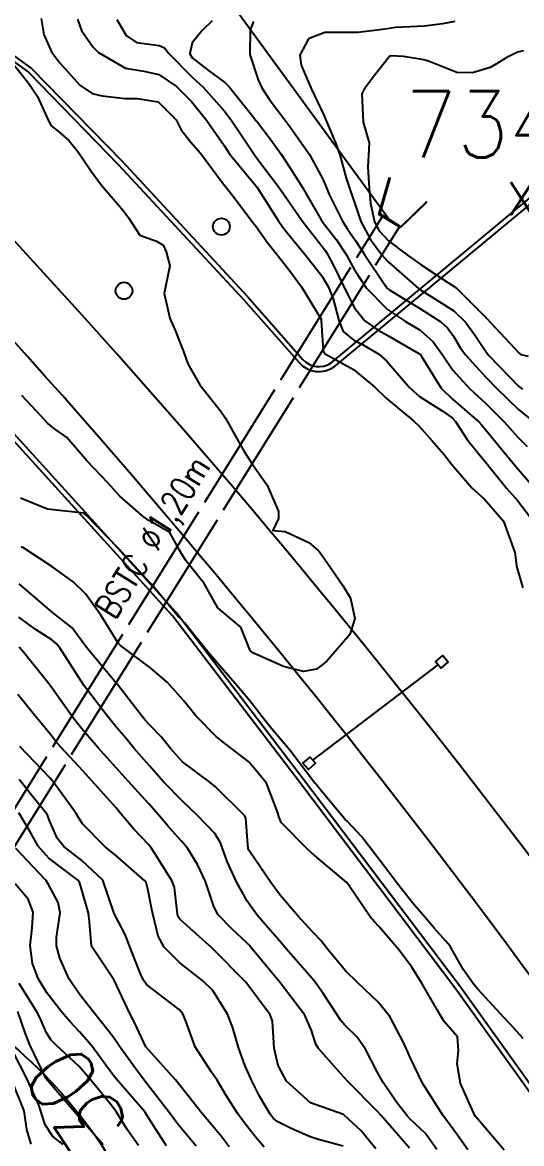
# Model space of a CAD drawing. Header units: metres. Extents: x 318500 to 325275, y 7408834 to 7428799.
# Drawn here: x 320181.7 to 320211.8, y 7410750.4 to 7410818.1 of the extents above; entities that cross this region are included whole.
import ezdxf
from ezdxf.enums import TextEntityAlignment as Align

# ---------------------------------------------------------------- set-up
doc = ezdxf.new("R2010")
doc.units = ezdxf.units.M
doc.header["$MEASUREMENT"] = 0
doc.linetypes.add('CONTINUO', pattern=[0])
doc.linetypes.add('TRACEJADO', pattern=[8.7, 8, -0.7])
for name, color, linetype in [('ALA', 45, 'Continuous'), ('BUEIRO', 151, 'Continuous'), ('Canaleta de Drenagem', 151, 'Continuous'), ('Cotas', 45, 'Continuous'), ('Curvas de Nivel 1m', 11, 'Continuous'), ('Curvas de Nivel 5m', 15, 'Continuous'), ('Hidrografia', 140, 'Continuous'), ('Linha Férrea', 20, 'Continuous'), ('Pontos Cotados', 45, 'Continuous'), ('Postes', 20, 'Continuous'), ('Pórticos', 45, 'Continuous'), ('TEXTO', 45, 'Continuous')]:
    doc.layers.add(name, color=color, linetype=linetype)
doc.styles.add('ROMANS', font='romans', dxfattribs={"height": 0.2})
doc.styles.add('Style-STANDARD', font='STANDARD.shx')

# ---------------------------------------------------------------- blocks, each defined once
blk = doc.blocks.new('ELVTXT_87')
at = {"layer": 'Pontos Cotados', "linetype": 'Continuous', "style": 'Style-STANDARD'}
for s, height, p in [('734.0', 4, (0, 4)), ('x', 3, (0, 0))]:
    blk.add_text(s, height=height, dxfattribs=at).set_placement(p, align=Align.MIDDLE_CENTER)

msp = doc.modelspace()

# ---------------------------------------------------------------- linework, layer by layer
at = {"layer": 'ALA', "linetype": 'CONTINUO'}
for points in [[(320203.219, 7410806.545, 736.171), (320203.871, 7410808.768, 735.286)], [(320203.871, 7410808.768, 735.286), (320203.881, 7410808.705, 734.748), (320203.277, 7410806.591, 734.568)], [(320204.524, 7410805.749, 736.133), (320206.089, 7410807.269, 735.238)], [(320206.089, 7410807.269, 735.238), (320206.1, 7410807.305, 734.676), (320204.539, 7410805.792, 734.535)]]:
    msp.add_polyline3d(points, dxfattribs=at)
at = {"layer": 'BUEIRO', "linetype": 'TRACEJADO', "flags": 128}
for points in [[(320178.96, 7410766.982), (320203.435, 7410806.413)], [(320180.083, 7410766.516), (320204.46, 7410805.788)]]:
    msp.add_lwpolyline(points, dxfattribs=at)
at = {"layer": 'BUEIRO', "linetype": 'CONTINUO'}
for points in [[(320204.524, 7410805.749, 736.133), (320204.539, 7410805.792, 734.535), (320203.277, 7410806.591, 734.568), (320203.219, 7410806.545, 736.171)], [(320204.524, 7410805.749, 736.133), (320203.219, 7410806.545, 736.171)]]:
    msp.add_polyline3d(points, dxfattribs=at)
at = {"layer": 'Canaleta de Drenagem'}
for points in [[(320051.471, 7410943.227), (320053.167, 7410941.291), (320066.052, 7410926.459), (320080.409, 7410911.834), (320090.699, 7410901.694), (320109.066, 7410883.1), (320132.552, 7410859.148), (320142.208, 7410849.753, 0.059614), (320145.672, 7410847.106, -0.096877), (320147.919, 7410845.109), (320151.581, 7410841.142), (320162.317, 7410829.128), (320165.487, 7410825.806, 0.130609), (320166.723, 7410825.049, -0.093398), (320172.771, 7410821.934), (320174.042, 7410820.959), (320182.063, 7410815.136), (320187.493, 7410809.565), (320195.079, 7410801.384), (320198.405, 7410797.587, 0.385824), (320200.526, 7410797.342), (320216.392, 7410810.511)], [(320051.696, 7410943.425), (320053.393, 7410941.489), (320066.272, 7410926.663), (320080.621, 7410912.046), (320090.911, 7410901.907), (320109.28, 7410883.31), (320132.763, 7410859.36), (320142.417, 7410849.968, 0.059614), (320145.824, 7410847.365, -0.096433), (320148.149, 7410845.302), (320151.803, 7410841.344), (320162.538, 7410829.332), (320165.704, 7410826.013, 0.130609), (320166.809, 7410825.337, -0.093382), (320172.954, 7410822.171), (320174.221, 7410821.199), (320182.26, 7410815.364), (320187.71, 7410809.771), (320195.302, 7410801.585), (320198.63, 7410797.784, 0.383565), (320200.343, 7410797.58), (320216.2, 7410810.742)], [(320234.279, 7410717.589), (320234.538, 7410718.17, 0.190757), (320234.58, 7410719.184), (320232.571, 7410722.911), (320230.497, 7410726.643), (320225.814, 7410734.398), (320220.687, 7410741.912), (320214.818, 7410750.03), (320207.859, 7410759.732), (320198.444, 7410772.207), (320190.764, 7410782.293), (320176.994, 7410797.454)], [(320234.553, 7410717.467), (320234.812, 7410718.048, 0.194627), (320234.855, 7410719.306), (320232.834, 7410723.055), (320230.757, 7410726.794), (320226.066, 7410734.56), (320220.932, 7410742.085), (320215.061, 7410750.205), (320208.101, 7410759.91), (320198.683, 7410772.389), (320190.995, 7410782.485), (320177.216, 7410797.655)]]:
    msp.add_lwpolyline(points, format="xyb", dxfattribs=at)
at = {"layer": 'Curvas de Nivel 1m', "flags": 128}
for points, elevation in [([(320182.835, 7410818.377), (320182.994, 7410817.408), (320183.466, 7410816.367), (320183.94, 7410815.726), (320185.18, 7410814.341), (320185.913, 7410813.852), (320186.525, 7410813.709), (320187.909, 7410813.546), (320188.654, 7410813.554), (320189.906, 7410813.346), (320190.991, 7410812.263), (320191.282, 7410811.657), (320191.877, 7410810.907), (320192.447, 7410810.244), (320193.842, 7410808.375), (320193.955, 7410808.228), (320194.491, 7410807.559), (320195.499, 7410806.205), (320195.636, 7410806.03), (320195.806, 7410805.818), (320196.481, 7410804.874), (320197.014, 7410804.182), (320197.776, 7410803.24), (320198.558, 7410802.162), (320199.731, 7410800.203), (320199.742, 7410800.15), (320199.861, 7410798.297), (320199.941, 7410798.147), (320201.696, 7410797.162), (320202.981, 7410796.1), (320203.67, 7410795.444), (320205.304, 7410794.073), (320205.647, 7410793.745), (320206.436, 7410792.856), (320207.144, 7410792.047), (320207.621, 7410791.435), (320208.827, 7410790.022), (320209.59, 7410789.34), (320210.744, 7410787.998), (320211.433, 7410786.11), (320211.45, 7410785.991), (320211.54, 7410785.293), (320211.919, 7410783.984)], 742), ([(320185.03, 7410818.344), (320185.274, 7410817.651), (320185.953, 7410816.659), (320186.291, 7410816.327), (320187.936, 7410815.368), (320189.027, 7410815.2), (320189.931, 7410814.995), (320191.011, 7410814.264), (320191.907, 7410813.364), (320192.82, 7410812.241), (320193.875, 7410810.702), (320194.059, 7410810.415), (320194.195, 7410810.225), (320195.841, 7410808.235), (320195.865, 7410808.2), (320195.926, 7410808.111), (320197.139, 7410806.18), (320197.413, 7410805.782), (320197.801, 7410805.295), (320198.74, 7410804.16), (320199.77, 7410802.834), (320200.173, 7410802.144), (320200.456, 7410801.433), (320200.797, 7410800.134), (320201.058, 7410799.465), (320201.718, 7410798.943), (320202.265, 7410798.662), (320203.217, 7410798.097), (320203.704, 7410797.678), (320205.067, 7410796.076), (320205.672, 7410795.547), (320207.036, 7410794.673), (320207.653, 7410794.256), (320207.856, 7410794.037), (320208.546, 7410792.933), (320209.288, 7410792.015), (320209.624, 7410791.629), (320210.936, 7410789.997), (320211.589, 7410789.26), (320212.581, 7410787.975)], 741), ([(320193.163, 7410818.238), (320192.549, 7410817.659), (320191.956, 7410816.899), (320191.804, 7410816.252), (320191.946, 7410816.011), (320192.93, 7410815.245), (320193.924, 7410814.511), (320194.199, 7410814.226), (320195.486, 7410812.616), (320195.824, 7410812.201), (320195.854, 7410812.165), (320195.889, 7410812.11), (320196.714, 7410811.023), (320197.325, 7410810.178), (320197.858, 7410809.385), (320198.613, 7410808.162), (320199.738, 7410806.224), (320199.787, 7410806.15), (320199.81, 7410806.116), (320200.662, 7410805), (320201.246, 7410804.128), (320201.776, 7410803.162), (320202.458, 7410802.11), (320203.741, 7410800.803), (320204.829, 7410800.079), (320205.725, 7410799.539), (320206.502, 7410798.842), (320207.071, 7410798.05), (320207.696, 7410797.128), (320208.704, 7410796.025), (320209.667, 7410795.144), (320210.79, 7410793.999), (320211.641, 7410793.069), (320212.167, 7410792.514)], 739), ([(320195.657, 7410818.205), (320195.45, 7410817.693), (320195.443, 7410816.208), (320195.927, 7410814.665), (320196.148, 7410814.197), (320196.597, 7410813.502), (320197.604, 7410812.174), (320197.726, 7410812.011), (320197.886, 7410811.797), (320199.038, 7410810.158), (320199.848, 7410808.674), (320200.065, 7410808.147), (320200.231, 7410807.748), (320201.032, 7410806.132), (320201.337, 7410805.659), (320201.799, 7410804.977), (320202.134, 7410804.456), (320202.365, 7410804.111), (320203.621, 7410802.233), (320203.712, 7410802.091), (320203.759, 7410802.045), (320203.884, 7410801.963), (320205.742, 7410800.838), (320206.96, 7410800.052), (320207.368, 7410799.687), (320207.721, 7410799.178), (320208.15, 7410798.469), (320208.478, 7410798.028), (320209.69, 7410796.705), (320210.359, 7410796.003), (320211.661, 7410794.744), (320212.617, 7410793.975)], 738), ([(320207.811, 7410818.203), (320207.055, 7410818.054), (320205.969, 7410817.922), (320204.224, 7410817.831), (320203.967, 7410817.799), (320203.607, 7410817.736), (320201.964, 7410817.539), (320201.361, 7410817.526), (320199.964, 7410817.535), (320198.969, 7410817.151), (320198.461, 7410816.165), (320198.538, 7410815.567), (320199.137, 7410814.158), (320199.896, 7410812.543), (320200.07, 7410812.147), (320200.613, 7410810.875), (320200.87, 7410810.135), (320201.247, 7410808.731), (320201.448, 7410808.126), (320201.823, 7410807.015), (320202.142, 7410806.115), (320202.719, 7410805.026), (320203.411, 7410804.096), (320203.784, 7410803.686), (320205.612, 7410802.071), (320205.758, 7410801.967), (320205.995, 7410801.827), (320207.74, 7410800.718), (320208.461, 7410800.029), (320208.99, 7410799.288), (320209.712, 7410798.198), (320209.861, 7410798.008), (320211.682, 7410796.137), (320211.888, 7410795.987)], 737), ([(320180.548, 7410816.404), (320181.924, 7410814.645), (320182.129, 7410814.387), (320182.615, 7410813.674), (320183.209, 7410812.37), (320183.427, 7410811.909), (320183.882, 7410811.545), (320184.522, 7410810.996), (320185.049, 7410810.342), (320185.852, 7410809.155), (320186.453, 7410808.324), (320187.817, 7410806.761), (320188.132, 7410806.305), (320188.784, 7410805.28), (320189.796, 7410804.925), (320190.201, 7410804.68), (320190.378, 7410804.271), (320190.606, 7410803.439), (320190.366, 7410802.271), (320190.256, 7410801.769), (320190.6, 7410800.267), (320190.94, 7410799.479), (320191.439, 7410798.254), (320191.699, 7410797.515), (320192.41, 7410796.243), (320193.657, 7410794.68), (320193.964, 7410794.225), (320194.573, 7410793.15), (320195.084, 7410792.208), (320195.618, 7410791.412), (320196.473, 7410790.187), (320197.166, 7410788.586), (320197.156, 7410788.176), (320196.817, 7410787.435), (320197.562, 7410787.38), (320199.003, 7410786.708), (320199.551, 7410786.231), (320199.597, 7410786.196), (320199.639, 7410786.149), (320199.948, 7410785.74), (320201.055, 7410784.127), (320201.508, 7410783.349), (320201.772, 7410782.116), (320201.48, 7410781.154), (320200.59, 7410780.133), (320200.067, 7410779.534), (320199.454, 7410779.071), (320198.679, 7410778.93), (320197.456, 7410779.221), (320195.608, 7410780.058), (320195.47, 7410780.171), (320195.454, 7410780.2), (320194.887, 7410781.612), (320194.137, 7410782.22), (320193.498, 7410782.77), (320192.678, 7410784.238), (320191.541, 7410785.641), (320191.19, 7410786.255), (320190.61, 7410787.314), (320189.567, 7410787.936), (320189.34, 7410788.056), (320188.998, 7410788.289), (320187.588, 7410789.525), (320186.861, 7410790.317), (320185.619, 7410791.625), (320185.015, 7410792.339), (320184.374, 7410793.086), (320183.642, 7410793.583), (320183.213, 7410793.934), (320182.818, 7410794.372), (320181.668, 7410795.607)], 743), ([(320211.954, 7410816.426), (320211.598, 7410816.349), (320210.907, 7410816), (320210.316, 7410815.635), (320209.941, 7410815.425), (320208.87, 7410815.092), (320207.936, 7410815.126), (320206.219, 7410815.793), (320205.947, 7410815.885), (320204.712, 7410816.082), (320203.95, 7410816.115), (320203.867, 7410816.091), (320203.019, 7410815.019), (320202.33, 7410814.114), (320202.203, 7410813.828), (320202.283, 7410812.114), (320202.642, 7410810.873), (320202.605, 7410810.109), (320202.556, 7410809.414), (320202.642, 7410808.108), (320202.712, 7410807.221), (320202.959, 7410806.103), (320203.248, 7410805.542), (320203.799, 7410804.953), (320204.948, 7410804.078), (320205.781, 7410803.486), (320207.384, 7410802.427), (320207.762, 7410802.195), (320207.956, 7410802.037), (320209.734, 7410800.251), (320209.958, 7410800.008), (320211.711, 7410798.136), (320211.792, 7410798.07), (320212.237, 7410797.982)], 736), ([(320211.937, 7410756.757), (320211.166, 7410757.602), (320210.784, 7410757.994), (320209.196, 7410759.72), (320208.949, 7410760.014), (320208.333, 7410760.904), (320207.682, 7410762.033), (320207.517, 7410762.319), (320207.236, 7410762.653), (320206.583, 7410763.39), (320206.019, 7410764.058), (320205.263, 7410764.943), (320204.369, 7410766.079), (320203.301, 7410767.484), (320202.841, 7410768.097), (320202.175, 7410768.964), (320201.327, 7410769.865), (320201.196, 7410769.989), (320201.074, 7410770.124), (320199.583, 7410771.92), (320199.388, 7410772.15), (320199.36, 7410772.183), (320197.853, 7410774.165), (320197.395, 7410774.714), (320196.717, 7410775.494), (320196.176, 7410776.189), (320195.424, 7410777.157), (320194.535, 7410778.214), (320193.458, 7410779.447), (320192.788, 7410780.237), (320191.486, 7410781.862), (320191.299, 7410782.064), (320191.112, 7410782.256), (320189.518, 7410784.175), (320189.426, 7410784.281), (320187.55, 7410786.31), (320185.597, 7410788.33), (320185.57, 7410788.359), (320185.41, 7410788.495), (320183.575, 7410788.689), (320183.211, 7410788.73), (320181.585, 7410789.391)], 742), ([(320210.781, 7410749.993), (320209.09, 7410751.986), (320209.041, 7410752.06), (320208.159, 7410754.024), (320207.946, 7410755.22), (320208.036, 7410756.027), (320207.97, 7410756.84), (320207.167, 7410757.78), (320207.065, 7410757.938), (320207.008, 7410758.042), (320206.735, 7410758.488), (320205.827, 7410760.061), (320205.215, 7410761.051), (320204.453, 7410762.078), (320203.244, 7410763.504), (320202.953, 7410763.8), (320202.689, 7410764.098), (320201.427, 7410765.968), (320201.323, 7410766.119), (320201.281, 7410766.168), (320200.931, 7410766.479), (320199.305, 7410767.845), (320198.946, 7410768.154), (320197.326, 7410769.803), (320197.225, 7410770.067), (320197.191, 7410770.172), (320197.118, 7410770.388), (320196.444, 7410772.184), (320195.379, 7410773.465), (320194.417, 7410774.215), (320193.82, 7410774.65), (320193.398, 7410774.995), (320192.165, 7410776.242), (320191.424, 7410777.171), (320190.473, 7410778.265), (320189.453, 7410779.116), (320187.874, 7410780.304), (320187.642, 7410780.478), (320187.474, 7410780.681), (320186.44, 7410782.32), (320185.509, 7410783.613), (320184.765, 7410784.341), (320183.533, 7410785.236), (320181.765, 7410786.387), (320181.622, 7410786.46)], 741), ([(320206.729, 7410750.045), (320206.028, 7410751.005), (320205.088, 7410751.903), (320204.927, 7410752.072), (320204.282, 7410752.898), (320203.481, 7410754.086), (320203.13, 7410754.737), (320202.424, 7410756.101), (320201.89, 7410756.842), (320201.164, 7410757.55), (320200.905, 7410757.861), (320200.742, 7410758.126), (320199.856, 7410759.474), (320199.382, 7410760.147), (320199.203, 7410760.375), (320197.628, 7410762.166), (320197.235, 7410762.623), (320196.515, 7410763.453), (320195.876, 7410764.191), (320195.263, 7410765.048), (320194.634, 7410766.21), (320194.067, 7410767.45), (320193.775, 7410768.223), (320193.654, 7410768.566), (320193.319, 7410769.127), (320192.256, 7410770.241), (320191.343, 7410771.106), (320190.23, 7410772.267), (320189.374, 7410773.226), (320188.44, 7410774.294), (320187.96, 7410774.866), (320187.402, 7410775.526), (320186.755, 7410776.317), (320185.436, 7410778.056), (320185.248, 7410778.333), (320184.891, 7410778.896), (320183.958, 7410780.353), (320183.741, 7410780.624), (320183.475, 7410780.838), (320182.543, 7410781.436), (320181.488, 7410782.199)], 739), ([(320205.071, 7410750.128), (320203.366, 7410752.087), (320203.094, 7410752.386), (320201.381, 7410754.116), (320201.124, 7410754.399), (320199.583, 7410756.144), (320199.421, 7410756.414), (320199.161, 7410757.23), (320198.744, 7410758.154), (320197.349, 7410760.017), (320197.219, 7410760.17), (320197.2, 7410760.194), (320195.559, 7410762.195), (320195.407, 7410762.373), (320195.234, 7410762.551), (320194.374, 7410763.345), (320193.525, 7410764.226), (320193.257, 7410764.719), (320192.756, 7410766.235), (320192.271, 7410767.265), (320191.662, 7410768.246), (320191.314, 7410768.675), (320190.558, 7410769.498), (320189.912, 7410770.271), (320189.34, 7410770.931), (320188.09, 7410772.299), (320187.372, 7410773.094), (320186.281, 7410774.321), (320185.4, 7410775.332), (320184.948, 7410775.879), (320184.611, 7410776.342), (320183.435, 7410778.006), (320183.16, 7410778.364), (320181.765, 7410780.086), (320181.516, 7410780.389)], 738), ([(320203.037, 7410750.09), (320202.147, 7410751.171), (320201.138, 7410752.119), (320201.091, 7410752.158), (320201.031, 7410752.181), (320199.101, 7410752.861), (320197.649, 7410754.165), (320197.134, 7410755.118), (320196.894, 7410756.174), (320196.797, 7410757.806), (320196.67, 7410758.177), (320195.199, 7410760.146), (320195.148, 7410760.201), (320193.229, 7410762.148), (320193.142, 7410762.231), (320191.247, 7410763.916), (320191.103, 7410764.107), (320191.06, 7410764.253), (320190.884, 7410765.865), (320190.749, 7410766.258), (320189.809, 7410767.766), (320189.475, 7410768.278), (320189.404, 7410768.372), (320189.312, 7410768.47), (320188.424, 7410769.396), (320187.673, 7410770.305), (320187.336, 7410770.702), (320185.898, 7410772.325), (320185.369, 7410772.9), (320184.015, 7410774.351), (320183.728, 7410774.69), (320183.398, 7410775.127), (320182.837, 7410775.801), (320182.345, 7410776.376), (320181.427, 7410777.54)], 737), ([(320201.071, 7410750.248), (320199.58, 7410750.647), (320199.077, 7410750.805), (320197.932, 7410751.311), (320197.086, 7410751.729), (320196.843, 7410751.929), (320196.661, 7410752.176), (320196.027, 7410753.265), (320195.554, 7410754.193), (320195.134, 7410755.142), (320194.747, 7410756.206), (320194.397, 7410757.446), (320194.094, 7410758.216), (320193.191, 7410759.644), (320192.605, 7410760.236), (320191.216, 7410761.329), (320190.269, 7410762.264), (320189.893, 7410762.927), (320189.572, 7410764.275), (320189.524, 7410764.546), (320189.273, 7410765.781), (320189.174, 7410766.177), (320189.102, 7410766.283), (320187.303, 7410767.838), (320186.714, 7410768.316), (320185.324, 7410769.724), (320185.091, 7410770.097), (320184.946, 7410770.336), (320183.836, 7410771.869), (320183.472, 7410772.358), (320183.362, 7410772.491), (320181.545, 7410774.388)], 736), ([(320194.19, 7410750.213), (320193.705, 7410750.849), (320193.084, 7410751.592), (320192.543, 7410752.235), (320191.117, 7410754.044), (320190.945, 7410754.253), (320189.149, 7410756.243), (320189.126, 7410756.28), (320188.517, 7410757.643), (320188.179, 7410758.295), (320187.237, 7410760.272), (320187.219, 7410760.31), (320187.2, 7410760.339), (320185.87, 7410762.324), (320185.764, 7410763.805), (320185.695, 7410764.326), (320185.272, 7410765.797), (320185.143, 7410766.197), (320185.033, 7410766.334), (320183.299, 7410767.641), (320182.648, 7410768.37), (320182.167, 7410769.226), (320181.495, 7410770.388)], 734), ([(320192.188, 7410750.239), (320191.083, 7410751.573), (320190.796, 7410751.963), (320190.588, 7410752.258), (320189.118, 7410754.142), (320189.011, 7410754.282), (320188.627, 7410754.788), (320187.546, 7410756.304), (320187.387, 7410756.541), (320187.156, 7410756.871), (320186.026, 7410758.321), (320185.186, 7410759.377), (320184.531, 7410760.34), (320183.969, 7410761.598), (320183.759, 7410762.352), (320183.764, 7410762.881), (320183.978, 7410764.349), (320183.865, 7410764.957), (320183.276, 7410766.061), (320183.162, 7410766.246), (320183.072, 7410766.363), (320181.308, 7410768.236)], 733), ([(320190.411, 7410750.26), (320189.87, 7410751.06), (320189.117, 7410752.28), (320189.091, 7410752.315), (320187.355, 7410754.306), (320187.124, 7410754.604), (320185.876, 7410756.323), (320185.158, 7410757.161), (320184.585, 7410757.759), (320184.094, 7410758.346), (320183.187, 7410759.517), (320182.662, 7410760.368), (320182.315, 7410761.272), (320182.165, 7410762.376), (320182.294, 7410763.428), (320182.349, 7410764.374), (320182.045, 7410765.162), (320181.275, 7410766.087)], 732), ([(320188.72, 7410750.285), (320188.033, 7410751.249), (320187.376, 7410752.306), (320187.096, 7410752.69), (320185.764, 7410754.324), (320185.131, 7410755.057), (320183.741, 7410756.351), (320183.442, 7410756.645), (320183.157, 7410757.085), (320182.776, 7410757.975), (320182.583, 7410758.369), (320181.509, 7410760.071)], 731), ([(320184.165, 7410750.344), (320183.543, 7410750.821), (320183.082, 7410751.534), (320182.874, 7410752.149), (320182.818, 7410752.364), (320182.672, 7410752.791), (320181.956, 7410754.377), (320181.143, 7410755.951)], 729), ([(320182.243, 7410750.372), (320181.962, 7410751.26), (320181.803, 7410752.379), (320181.116, 7410754.132)], 728)]:
    msp.add_lwpolyline(points, dxfattribs=dict(at, elevation=elevation))
at = {"layer": 'Curvas de Nivel 5m', "flags": 128}
for points, elevation in [([(320187.396, 7410818.316), (320187.96, 7410817.342), (320188.594, 7410816.938), (320189.955, 7410816.738), (320190.286, 7410816.608), (320190.547, 7410816.271), (320191.929, 7410814.86), (320192.59, 7410814.243), (320193.898, 7410812.783), (320194.334, 7410812.223), (320194.957, 7410811.29), (320195.671, 7410810.203), (320195.866, 7410809.933), (320197.19, 7410808.18), (320197.826, 7410807.253), (320198.584, 7410806.162), (320199.795, 7410804.609), (320199.996, 7410804.351), (320200.128, 7410804.145), (320200.513, 7410803.405), (320201.134, 7410802.129), (320201.742, 7410800.895), (320202.37, 7410800.11), (320203.181, 7410799.555), (320203.722, 7410799.24), (320205.645, 7410798.137), (320205.71, 7410798.1), (320205.726, 7410798.086), (320205.739, 7410798.07), (320205.776, 7410798.002), (320206.98, 7410796.051), (320207.67, 7410795.371), (320209.257, 7410794.016), (320209.446, 7410793.811), (320209.645, 7410793.557), (320210.935, 7410791.997), (320211.618, 7410791.163), (320212.64, 7410789.974)], 740), ([(320208.59, 7410750.017), (320207.961, 7410750.908), (320207.151, 7410752.039), (320207.091, 7410752.126), (320205.856, 7410754.059), (320205.142, 7410755.556), (320204.919, 7410756.072), (320204.712, 7410756.517), (320203.881, 7410758.083), (320203.183, 7410758.951), (320201.947, 7410760.109), (320201.211, 7410760.847), (320200.14, 7410762.136), (320199.734, 7410762.642), (320199.24, 7410763.18), (320198.334, 7410764.159), (320197.269, 7410765.407), (320196.696, 7410766.179), (320195.38, 7410768.128), (320195.338, 7410768.2), (320195.329, 7410768.218), (320195.313, 7410768.48), (320195.194, 7410770.068), (320195.134, 7410770.203), (320193.356, 7410771.951), (320193.011, 7410772.233), (320191.378, 7410773.468), (320190.635, 7410774.261), (320190.092, 7410774.965), (320189.404, 7410775.678), (320189.11, 7410775.988), (320188.867, 7410776.288), (320187.437, 7410778.128), (320187.289, 7410778.312), (320186.379, 7410779.398), (320185.604, 7410780.329), (320185.472, 7410780.524), (320184.703, 7410781.562), (320183.704, 7410782.357), (320183.492, 7410782.511), (320182.648, 7410783.227), (320181.517, 7410784.218)], 740), ([(320196.298, 7410750.182), (320195.727, 7410750.841), (320195.085, 7410751.679), (320194.865, 7410751.981), (320194.704, 7410752.206), (320194.013, 7410753.31), (320193.459, 7410754.225), (320193.127, 7410754.716), (320192.143, 7410756.24), (320191.557, 7410757.855), (320191.393, 7410758.248), (320191.174, 7410758.507), (320190.243, 7410759.206), (320189.196, 7410760.016), (320189.01, 7410760.283), (320188.833, 7410760.658), (320188.191, 7410762.296), (320187.921, 7410762.983), (320187.25, 7410764.31), (320186.55, 7410766.317), (320185.298, 7410767.506), (320184.205, 7410768.347), (320183.81, 7410768.848), (320183.326, 7410769.951), (320183.211, 7410770.243), (320183.14, 7410770.363), (320182.282, 7410771.44), (320181.517, 7410772.388)], 735), ([(320186.586, 7410750.315), (320185.087, 7410752.045), (320184.954, 7410752.197), (320184.839, 7410752.334), (320183.12, 7410754.341), (320183.107, 7410754.36), (320183.097, 7410754.384), (320182.149, 7410756.375), (320181.869, 7410757.092), (320181.424, 7410758.386)], 730)]:
    msp.add_lwpolyline(points, dxfattribs=dict(at, elevation=elevation))
at = {"layer": 'Hidrografia'}
msp.add_lwpolyline([(320126.893, 7410749.328, 0.118782), (320130.114, 7410763.552, -0.045763), (320130.708, 7410771.173, -0.301685), (320136.223, 7410777.031, -0.19988), (320147.922, 7410775.084, 0.031042), (320156.843, 7410770.24, -0.015436), (320167.779, 7410764.736, -0.019559), (320178.037, 7410758.64, -0.146764), (320188.982, 7410745.751, -0.022832)], format="xyb", dxfattribs=at)
at = {"layer": 'Linha Férrea'}
for points in [[(320278.586, 7410637.586, 0.100983), (320172.348, 7410808.477, 0.013159), (320105.116, 7410877.284), (320077.103, 7410905.542, -0.026864), (320028.438, 7410961.98, -0.102439), (319965.896, 7411094.642, -0.053533), (319954.368, 7411181.564), (319952.78, 7411225.236, -0.009762), (319952.576, 7411330.857), (319952.634, 7411390.844), (319952.34, 7411429.828, -0.008197), (319952.807, 7411504.548, -0.011538), (319954.311, 7411568.679, -0.05682), (319977.945, 7411719.71, -0.025283), (319999.761, 7411780.131, -0.012111), (320067.92, 7411932.396)], [(320282.851, 7410638.027, 0.100687), (320180.06, 7410806.177, 0.011092), (320120.466, 7410867.672, -0.002948), (320074.601, 7410914.641, -0.012103), (320041.955, 7410951.321, -0.045686), (320001.626, 7411011.637, -0.107338), (319959.135, 7411167.149, -0.013326), (319956.166, 7411264.323), (319956.87, 7411367.641), (319956.367, 7411462.441, -0.006604), (319958.562, 7411572.592, -0.050397), (319978.275, 7411705.857, -0.036163), (320008.849, 7411791.346), (320030.524, 7411841.112, -0.005892)]]:
    msp.add_lwpolyline(points, format="xyb", dxfattribs=at)
at = {"layer": 'Postes'}
for centre in [(320193.716, 7410805.803), (320187.837, 7410801.929)]:
    msp.add_circle(centre, 0.509, dxfattribs=at)
at = {"layer": 'Pórticos'}
for points in [[(320207.4, 7410779.51), (320206.961, 7410779.135), (320206.637, 7410779.514), (320207.076, 7410779.89)], [(320199.405, 7410773.377), (320198.966, 7410773.002), (320198.642, 7410773.381), (320199.08, 7410773.756)]]:
    msp.add_lwpolyline(points, close=True, dxfattribs=at)
msp.add_lwpolyline([(320199.243, 7410773.567), (320206.799, 7410779.325)], dxfattribs=at)
at = {"layer": 'TEXTO', "linetype": 'CONTINUO'}
msp.add_line((320203.883, 7410806.174), (320185.816, 7410830.926), dxfattribs=at)

# ---------------------------------------------------------------- block references
at = {"layer": 'Pontos Cotados', "linetype": 'Continuous'}
msp.add_blockref('ELVTXT_87', (320211.84, 7410807.99, 733.97), dxfattribs=at)

# ---------------------------------------------------------------- texts
at = {"layer": 'Cotas', "style": 'Style-STANDARD'}
msp.add_text('730', height=4, rotation=123.34017, dxfattribs=at).set_placement((320185.81, 7410751.684, 730), align=Align.MIDDLE_CENTER)
at = {"layer": 'TEXTO', "style": 'ROMANS', "width": 0.8}
msp.add_text('BSTC Ø1,20m', height=1.5, rotation=58, dxfattribs=at).set_placement((320187.283, 7410781.997, 736))

doc.saveas('drawing.dxf')
